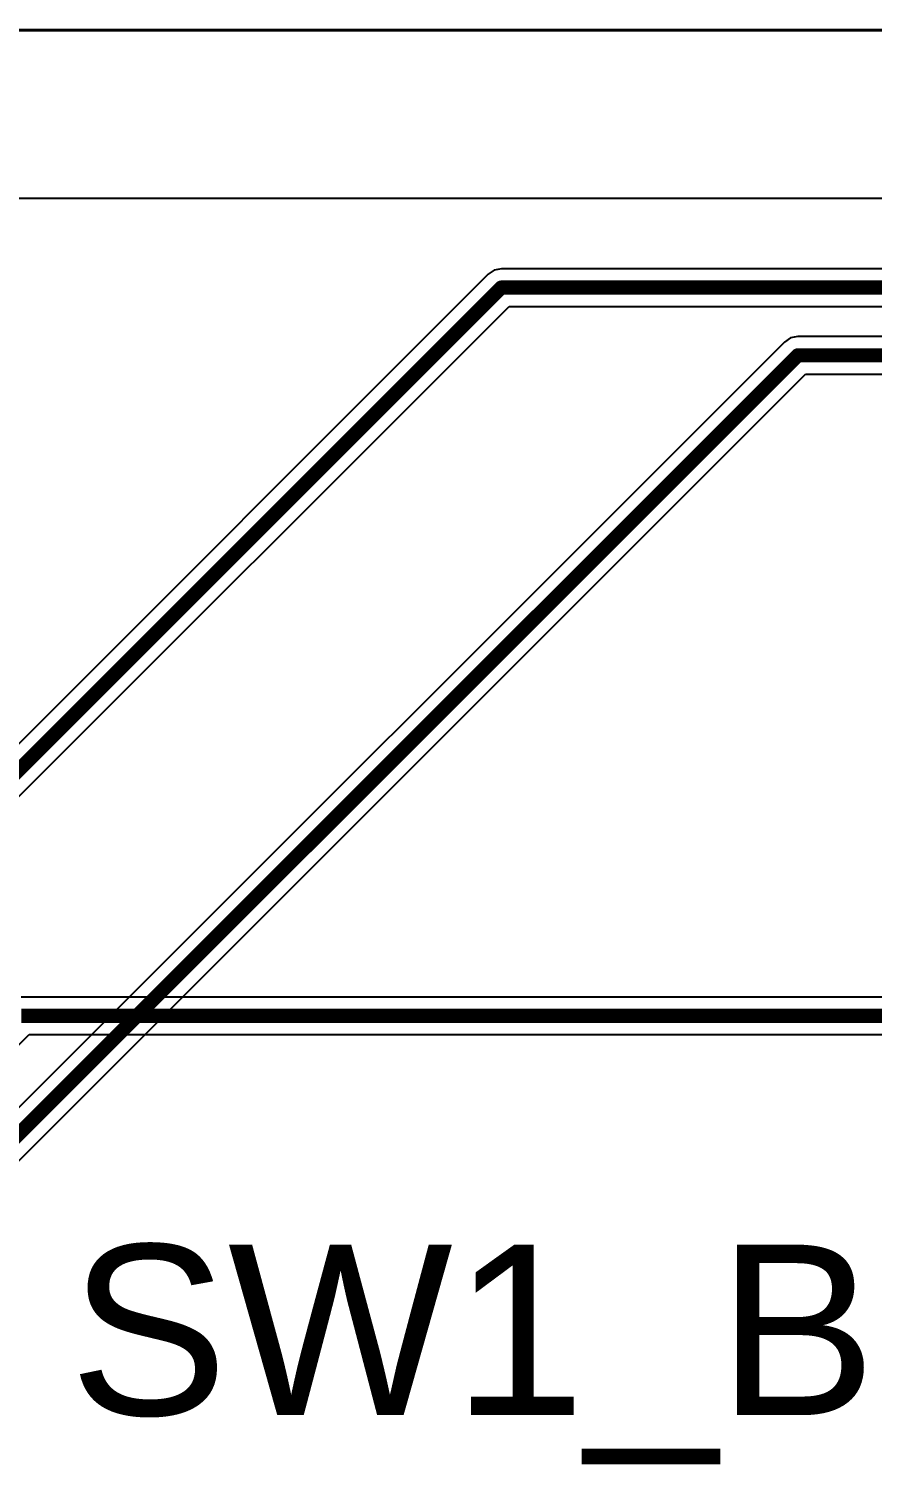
# Model space of a CAD drawing. Header units: millimetres. Extents: x 23 to 77.2, y 7.5 to 32.5.
# Drawn here: x 30.4 to 37.94, y 19.68 to 32.51 of the extents above; entities that cross this region are included whole.
import ezdxf

# ---------------------------------------------------------------- set-up
doc = ezdxf.new("R2010")
doc.units = ezdxf.units.MM
for name, color, linetype in [('BottomLayer', 5, 'Continuous'), ('Mechanical1', 6, 'Continuous'), ('TopLayer', 1, 'Continuous'), ('TopOverlay', 2, 'Continuous')]:
    doc.layers.add(name, color=color, linetype=linetype)
doc.styles.add('Arial', font='', dxfattribs={"height": 0.2})
doc.styles.get('Arial').set_extended_font_data('Arial')

msp = doc.modelspace()

# ---------------------------------------------------------------- linework, layer by layer
at = {"layer": 'BottomLayer'}
for p, q in [((24.49999926, 30.99999896), (75.49999885999999, 30.99999896)), ((38.05731275999999, 23.85542092), (30.33177067999999, 23.85542092)), ((29.85741298, 22.97467084), (30.40149622, 23.51875408)), ((30.40149622, 23.51875408), (38.05731275999999, 23.51875408))]:
    msp.add_line(p, q, dxfattribs=at)
at = {"layer": 'BottomLayer', "const_width": 0.127}
msp.add_lwpolyline([(30.33177067999999, 23.6870875), (38.34499315999999, 23.6870875)], dxfattribs=at)
at = {"layer": 'Mechanical1', "const_width": 0.0254}
msp.add_lwpolyline([(25.4, 32.50208384), (74.49791805999999, 32.50208384)], dxfattribs=at)
at = {"layer": 'TopLayer'}
for p, q in [((24.49999926, 30.99999896), (75.49999885999999, 30.99999896)), ((34.50432266, 30.31903004), (26.64211334, 22.45682072)), ((34.55893266, 30.35551968), (34.50432266, 30.31903004)), ((34.62335214, 30.36833398), (34.55893266, 30.35551968)), ((63.79999939999999, 30.36833398), (34.62335214, 30.36833398)), ((26.92947624, 22.2680657), (34.69307767999999, 30.03166714)), ((34.69307767999999, 30.03166714), (63.73027386, 30.03166714)), ((37.15446976, 29.71272696), (29.71273204, 22.27098924)), ((37.20907975999999, 29.7492166), (37.15446976, 29.71272696)), ((37.27349923999999, 29.7620309), (37.20907975999999, 29.7492166)), ((62.80630314, 29.7620309), (37.27349923999999, 29.7620309)), ((29.59539928, 21.67753856), (37.34322478, 29.42536406)), ((37.34322478, 29.42536406), (47.89847672, 29.42536406))]:
    msp.add_line(p, q, dxfattribs=at)
at = {"layer": 'TopLayer', "const_width": 0.127}
for points in [[(26.76114282, 22.33779124), (34.62335214, 30.20000056)], [(34.62335214, 30.20000056), (63.79999939999999, 30.20000056)], [(29.3688008, 21.68899904), (37.27349923999999, 29.59369748)], [(37.27349923999999, 29.59369748), (62.80630314, 29.59369748)]]:
    msp.add_lwpolyline(points, dxfattribs=at)
at = {"layer": 'TopLayer', "const_width": 0.0635}
for points in [[(34.59160214, 30.20000056, 1), (34.65510214, 30.20000056, 1)], [(34.59160214, 30.20000056, 1), (34.65510214, 30.20000056, 1)], [(37.24174924, 29.59369748, 1), (37.30524924, 29.59369748, 1)], [(37.24174924, 29.59369748, 1), (37.30524924, 29.59369748, 1)]]:
    msp.add_lwpolyline(points, format="xyb", close=True, dxfattribs=at)

# ---------------------------------------------------------------- texts
at = {"layer": 'TopOverlay', "style": 'Arial'}
msp.add_text('SW1_B', height=1.524, dxfattribs=at).set_placement((30.7594, 20.1168))

doc.saveas('drawing.dxf')
